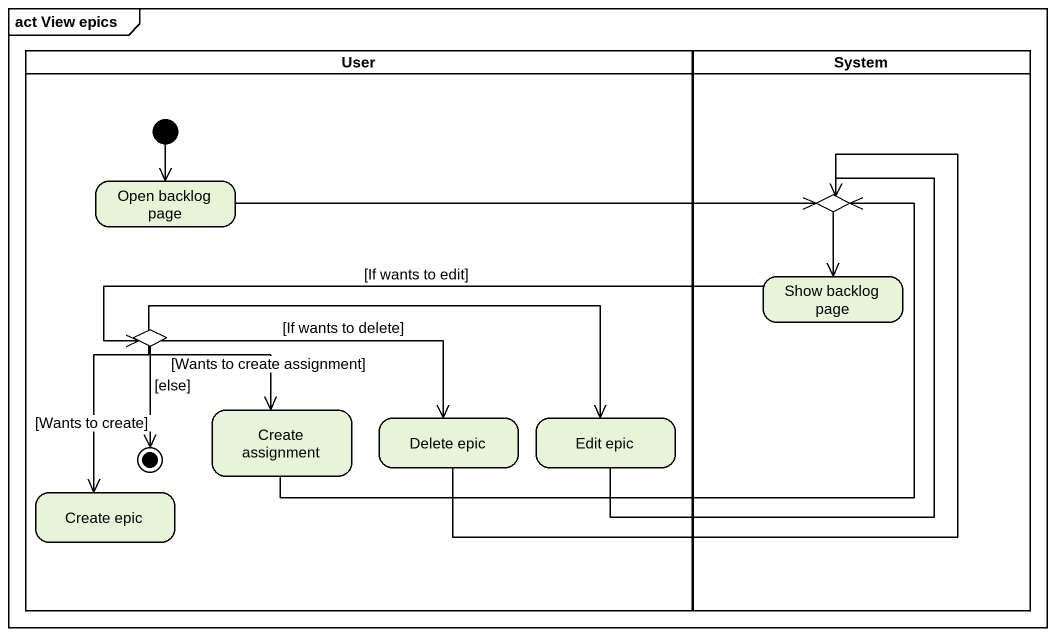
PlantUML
@startuml
mainframe act View epics
hide empty description
state User <<partition>> {
  state "Open backlog page" as Open_backlog_page
  state choice2 <<choice>>
  state "Create assignment" as Create_assignment
  state "Delete epic" as Delete_epic
  state "Edit epic" as Edit_epic
  state "Create epic" as Create_epic
  [*] --> Open_backlog_page
  choice2 --> [*] : [else]
}
state System <<partition>> {
  state choice1 <<choice>>
  state "Show backlog page" as Show_backlog_page
}
Open_backlog_page -right-> choice1
choice1 --> Show_backlog_page
choice2 --> Create_assignment : [Wants to create assignment]
choice2 -right-> Delete_epic : [If wants to delete]
choice2 -right-> Edit_epic : [If wants to edit]
choice2 --> Create_epic : [Wants to create]
Show_backlog_page -left-> choice2
Create_assignment -right-> choice1
Delete_epic -up-> choice1
Edit_epic -up-> choice1
@enduml
